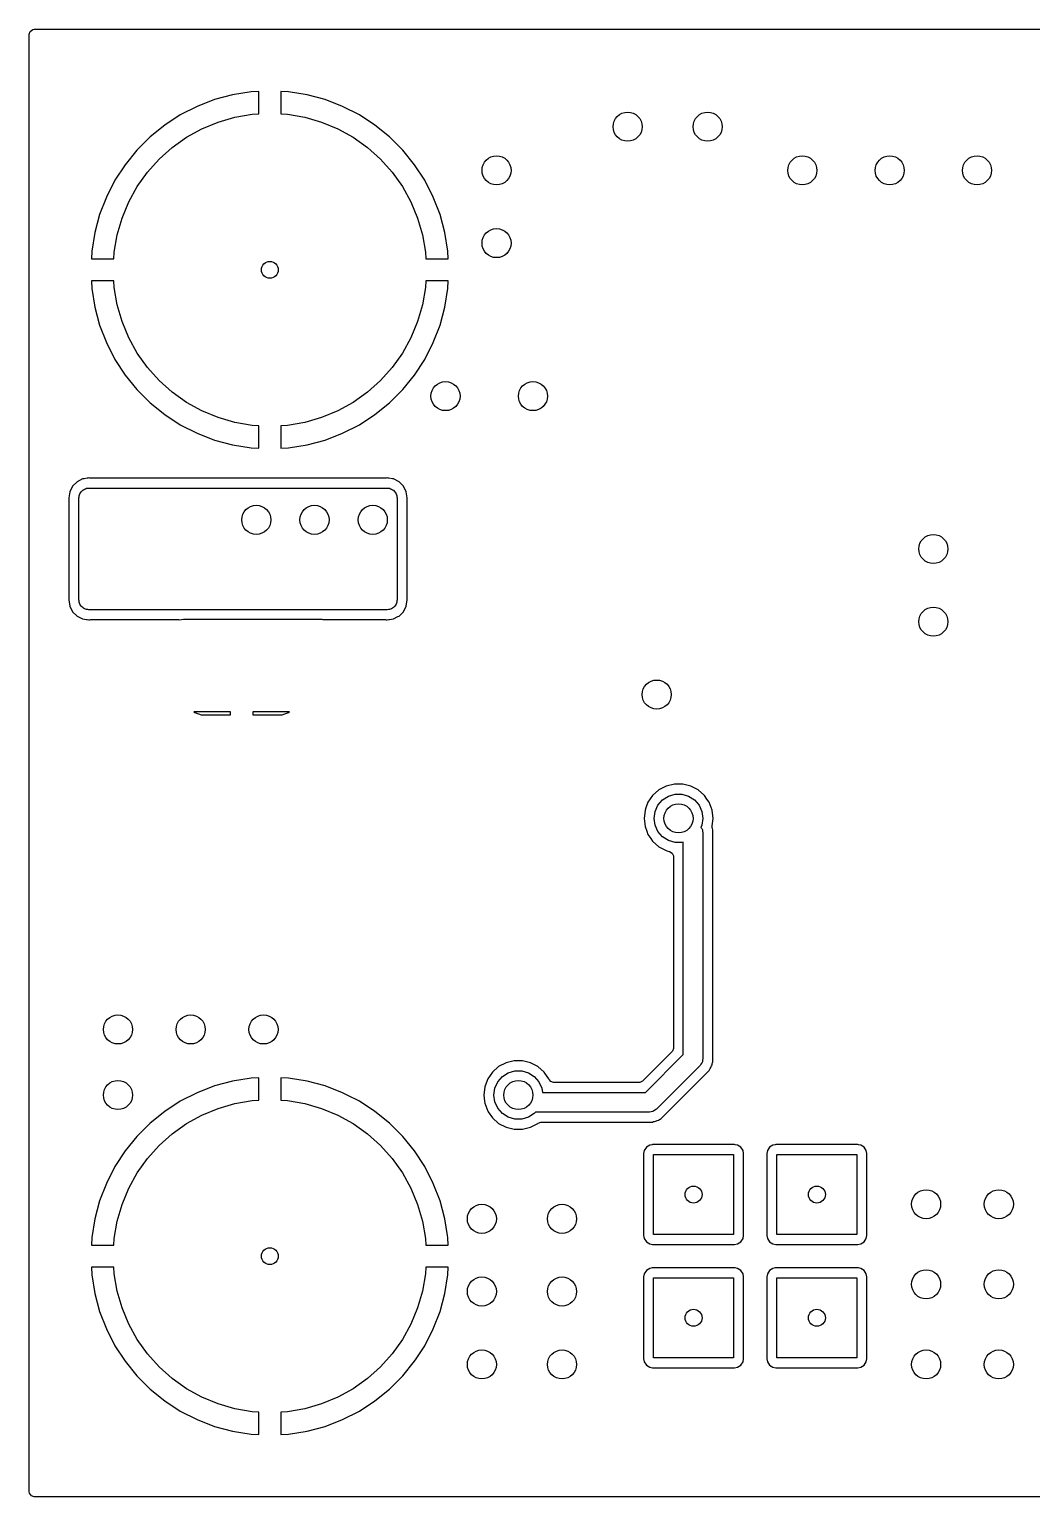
# Model space of a CAD drawing. Extents: x 5.05 to 6.64, y -4.73 to -3.54.
# Drawn here: x 5.051 to 5.864, y -4.729 to -3.539 of the extents above; entities that cross this region are included whole.
import ezdxf

# ---------------------------------------------------------------- set-up
doc = ezdxf.new("R2010")
doc.units = 0
doc.header["$MEASUREMENT"] = 0
doc.layers.add('BLACK', color=7, linetype='CONTINUOUS')

msp = doc.modelspace()

# ---------------------------------------------------------------- linework, layer by layer
at = {"layer": 'BLACK', "linetype": 'CONTINUOUS'}
for p, q in [((5.0514, -3.5429), (5.0522, -3.5406)), ((5.0514, -3.743), (5.0514, -3.5429)), ((5.0522, -3.5406), (5.0542, -3.5391)), ((5.0542, -3.5391), (5.0554, -3.5389)), ((5.0554, -3.5389), (6.6376, -3.5389)), ((5.2163, -3.592), (5.2016, -3.5959)), ((5.2313, -3.5896), (5.2163, -3.592)), ((5.2163, -3.592), (5.2163, -3.592)), ((5.2375, -3.5893), (5.2313, -3.5896)), ((5.2313, -3.5896), (5.2313, -3.5896)), ((5.2375, -3.6075), (5.2375, -3.5893)), ((5.2375, -3.5893), (5.2375, -3.5893)), ((5.2617, -3.5896), (5.2555, -3.5893)), ((5.2555, -3.5893), (5.2555, -3.6075)), ((5.2767, -3.592), (5.2617, -3.5896)), ((5.2914, -3.5959), (5.2767, -3.592)), ((5.2767, -3.592), (5.2767, -3.592)), ((5.1875, -3.6014), (5.1739, -3.6083)), ((5.2016, -3.5959), (5.1875, -3.6014)), ((5.1875, -3.6014), (5.1875, -3.6014)), ((5.3055, -3.6014), (5.2914, -3.5959)), ((5.3191, -3.6083), (5.3055, -3.6014)), ((5.3055, -3.6014), (5.3055, -3.6014)), ((5.1612, -3.6166), (5.1494, -3.6261)), ((5.1739, -3.6083), (5.1612, -3.6166)), ((5.1739, -3.6083), (5.1739, -3.6083)), ((5.1914, -3.6196), (5.2046, -3.6141)), ((5.2046, -3.6141), (5.2182, -3.6102)), ((5.2182, -3.6102), (5.2323, -3.6078)), ((5.2323, -3.6078), (5.2375, -3.6075)), ((5.2555, -3.6075), (5.2607, -3.6078)), ((5.2607, -3.6078), (5.2748, -3.6102)), ((5.2748, -3.6102), (5.2884, -3.6141)), ((5.2884, -3.6141), (5.3016, -3.6196)), ((5.3318, -3.6166), (5.3191, -3.6083)), ((5.3191, -3.6083), (5.3191, -3.6083)), ((5.3436, -3.6261), (5.3318, -3.6166)), ((5.3318, -3.6166), (5.3318, -3.6166)), ((5.1494, -3.6261), (5.1386, -3.6369)), ((5.1673, -3.6347), (5.1789, -3.6265)), ((5.1789, -3.6265), (5.1914, -3.6196)), ((5.3016, -3.6196), (5.3141, -3.6265)), ((5.3141, -3.6265), (5.3257, -3.6347)), ((5.3544, -3.6369), (5.3436, -3.6261)), ((5.1386, -3.6369), (5.1291, -3.6487)), ((5.1567, -3.6442), (5.1673, -3.6347)), ((5.3257, -3.6347), (5.3363, -3.6442)), ((5.3639, -3.6487), (5.3544, -3.6369)), ((5.1291, -3.6487), (5.1208, -3.6614)), ((5.1472, -3.6548), (5.1567, -3.6442)), ((5.3363, -3.6442), (5.3458, -3.6548)), ((5.3722, -3.6614), (5.3639, -3.6487)), ((5.1208, -3.6614), (5.1139, -3.675)), ((5.1208, -3.6614), (5.1208, -3.6614)), ((5.139, -3.6664), (5.1472, -3.6548)), ((5.3458, -3.6548), (5.354, -3.6664)), ((5.3791, -3.675), (5.3722, -3.6614)), ((5.3722, -3.6614), (5.3722, -3.6614)), ((5.1139, -3.675), (5.1084, -3.6891)), ((5.1139, -3.675), (5.1139, -3.675)), ((5.1321, -3.6789), (5.139, -3.6664)), ((5.354, -3.6664), (5.3609, -3.6789)), ((5.3846, -3.6891), (5.3791, -3.675)), ((5.3791, -3.675), (5.3791, -3.675)), ((5.1084, -3.6891), (5.1045, -3.7038)), ((5.1266, -3.6921), (5.1321, -3.6789)), ((5.3609, -3.6789), (5.3664, -3.6921)), ((5.3885, -3.7038), (5.3846, -3.6891)), ((5.1227, -3.7057), (5.1266, -3.6921)), ((5.3664, -3.6921), (5.3703, -3.7057)), ((5.1045, -3.7038), (5.1021, -3.7188)), ((5.1045, -3.7038), (5.1045, -3.7038)), ((5.1203, -3.7198), (5.1227, -3.7057)), ((5.3703, -3.7057), (5.3727, -3.7198)), ((5.3909, -3.7188), (5.3885, -3.7038)), ((5.3885, -3.7038), (5.3885, -3.7038)), ((5.1021, -3.7188), (5.1018, -3.725)), ((5.1018, -3.725), (5.1018, -3.725)), ((5.1018, -3.725), (5.12, -3.725)), ((5.1021, -3.7188), (5.1021, -3.7188)), ((5.12, -3.725), (5.1203, -3.7198)), ((5.3727, -3.7198), (5.373, -3.725)), ((5.373, -3.725), (5.3912, -3.725)), ((5.3912, -3.725), (5.3909, -3.7188)), ((5.3909, -3.7188), (5.3909, -3.7188)), ((5.3912, -3.725), (5.3912, -3.725)), ((5.0514, -4.0017), (5.0514, -3.743)), ((5.12, -3.743), (5.1018, -3.743)), ((5.1018, -3.743), (5.1021, -3.7492)), ((5.1203, -3.7482), (5.12, -3.743)), ((5.1227, -3.7623), (5.1203, -3.7482)), ((5.3727, -3.7482), (5.3703, -3.7623)), ((5.373, -3.743), (5.3727, -3.7482)), ((5.3912, -3.743), (5.373, -3.743)), ((5.3909, -3.7492), (5.3912, -3.743)), ((5.1021, -3.7492), (5.1021, -3.7492)), ((5.1021, -3.7492), (5.1045, -3.7642)), ((5.3885, -3.7642), (5.3909, -3.7492)), ((5.3909, -3.7492), (5.3909, -3.7492)), ((5.1045, -3.7642), (5.1045, -3.7642)), ((5.1045, -3.7642), (5.1084, -3.7789)), ((5.1266, -3.7759), (5.1227, -3.7623)), ((5.3703, -3.7623), (5.3664, -3.7759)), ((5.3846, -3.7789), (5.3885, -3.7642)), ((5.3885, -3.7642), (5.3885, -3.7642)), ((5.1084, -3.7789), (5.1139, -3.793)), ((5.1321, -3.7891), (5.1266, -3.7759)), ((5.3664, -3.7759), (5.3609, -3.7891)), ((5.3791, -3.793), (5.3846, -3.7789)), ((5.1139, -3.793), (5.1139, -3.793)), ((5.1139, -3.793), (5.1208, -3.8066)), ((5.139, -3.8016), (5.1321, -3.7891)), ((5.3609, -3.7891), (5.354, -3.8016)), ((5.3722, -3.8066), (5.3791, -3.793)), ((5.3791, -3.793), (5.3791, -3.793)), ((5.1208, -3.8066), (5.1208, -3.8066)), ((5.1208, -3.8066), (5.1291, -3.8193)), ((5.1472, -3.8132), (5.139, -3.8016)), ((5.354, -3.8016), (5.3458, -3.8132)), ((5.3639, -3.8193), (5.3722, -3.8066)), ((5.3722, -3.8066), (5.3722, -3.8066)), ((5.1291, -3.8193), (5.1291, -3.8193)), ((5.1291, -3.8193), (5.1386, -3.8311)), ((5.1567, -3.8238), (5.1472, -3.8132)), ((5.3458, -3.8132), (5.3363, -3.8238)), ((5.3544, -3.8311), (5.3639, -3.8193)), ((5.3639, -3.8193), (5.3639, -3.8193)), ((5.1386, -3.8311), (5.1494, -3.8419)), ((5.1673, -3.8333), (5.1567, -3.8238)), ((5.3363, -3.8238), (5.3257, -3.8333)), ((5.3436, -3.8419), (5.3544, -3.8311)), ((5.1494, -3.8419), (5.1612, -3.8514)), ((5.1789, -3.8415), (5.1673, -3.8333)), ((5.1914, -3.8484), (5.1789, -3.8415)), ((5.3141, -3.8415), (5.3016, -3.8484)), ((5.3257, -3.8333), (5.3141, -3.8415)), ((5.3318, -3.8514), (5.3436, -3.8419)), ((5.1612, -3.8514), (5.1612, -3.8514)), ((5.1612, -3.8514), (5.1739, -3.8597)), ((5.2046, -3.8539), (5.1914, -3.8484)), ((5.2182, -3.8578), (5.2046, -3.8539)), ((5.2884, -3.8539), (5.2748, -3.8578)), ((5.3016, -3.8484), (5.2884, -3.8539)), ((5.3191, -3.8597), (5.3318, -3.8514)), ((5.3318, -3.8514), (5.3318, -3.8514)), ((5.1739, -3.8597), (5.1739, -3.8597)), ((5.1739, -3.8597), (5.1875, -3.8666)), ((5.1875, -3.8666), (5.1875, -3.8666)), ((5.1875, -3.8666), (5.2016, -3.8721)), ((5.2323, -3.8602), (5.2182, -3.8578)), ((5.2375, -3.8605), (5.2323, -3.8602)), ((5.2375, -3.8787), (5.2375, -3.8605)), ((5.2607, -3.8602), (5.2555, -3.8605)), ((5.2555, -3.8605), (5.2555, -3.8787)), ((5.2748, -3.8578), (5.2607, -3.8602)), ((5.2914, -3.8721), (5.3055, -3.8666)), ((5.3055, -3.8666), (5.3191, -3.8597)), ((5.3055, -3.8666), (5.3055, -3.8666)), ((5.3191, -3.8597), (5.3191, -3.8597)), ((5.2016, -3.8721), (5.2163, -3.876)), ((5.2163, -3.876), (5.2163, -3.876)), ((5.2163, -3.876), (5.2313, -3.8784)), ((5.2313, -3.8784), (5.2313, -3.8784)), ((5.2313, -3.8784), (5.2375, -3.8787)), ((5.2375, -3.8787), (5.2375, -3.8787)), ((5.2555, -3.8787), (5.2617, -3.8784)), ((5.2555, -3.8787), (5.2555, -3.8787)), ((5.2617, -3.8784), (5.2767, -3.876)), ((5.2767, -3.876), (5.2914, -3.8721)), ((5.2767, -3.876), (5.2767, -3.876)), ((5.0958, -3.9034), (5.0946, -3.9036)), ((5.0984, -3.903), (5.0958, -3.9034)), ((5.099, -3.9029), (5.0984, -3.903)), ((5.0996, -3.9028), (5.099, -3.9029)), ((5.1006, -3.903), (5.0996, -3.9028)), ((5.0996, -3.9028), (5.0996, -3.9028)), ((5.1012, -3.903), (5.1006, -3.903)), ((5.3402, -3.903), (5.1012, -3.903)), ((5.3408, -3.903), (5.3402, -3.903)), ((5.3418, -3.9028), (5.3408, -3.903)), ((5.3424, -3.9029), (5.3418, -3.9028)), ((5.3418, -3.9028), (5.3418, -3.9028)), ((5.343, -3.903), (5.3424, -3.9029)), ((5.3459, -3.9035), (5.343, -3.903)), ((5.3468, -3.9036), (5.3459, -3.9035)), ((5.0842, -3.914), (5.0834, -3.919)), ((5.0865, -3.9095), (5.0842, -3.914)), ((5.0842, -3.914), (5.0842, -3.914)), ((5.0901, -3.9059), (5.0865, -3.9095)), ((5.0946, -3.9036), (5.0901, -3.9059)), ((5.0924, -3.9156), (5.093, -3.9149)), ((5.093, -3.9149), (5.0934, -3.9141)), ((5.0934, -3.9141), (5.0941, -3.9135)), ((5.0941, -3.9135), (5.0947, -3.9128)), ((5.0947, -3.9128), (5.0955, -3.9124)), ((5.0955, -3.9124), (5.0962, -3.9118)), ((5.0962, -3.9118), (5.0971, -3.9116)), ((5.0971, -3.9116), (5.0979, -3.9112)), ((5.0979, -3.9112), (5.0988, -3.9112)), ((5.0988, -3.9112), (5.0996, -3.911)), ((5.0996, -3.911), (5.3418, -3.911)), ((5.3418, -3.911), (5.3427, -3.9112)), ((5.3427, -3.9112), (5.3436, -3.9112)), ((5.3436, -3.9112), (5.3444, -3.9116)), ((5.3444, -3.9116), (5.3452, -3.9118)), ((5.3452, -3.9118), (5.346, -3.9124)), ((5.346, -3.9124), (5.3468, -3.9128)), ((5.3513, -3.9059), (5.3468, -3.9036)), ((5.3468, -3.9128), (5.3473, -3.9135)), ((5.3473, -3.9135), (5.348, -3.9141)), ((5.348, -3.9141), (5.3484, -3.9149)), ((5.3484, -3.9149), (5.349, -3.9156)), ((5.3549, -3.9095), (5.3513, -3.9059)), ((5.3513, -3.9059), (5.3513, -3.9059)), ((5.3572, -3.914), (5.3549, -3.9095)), ((5.358, -3.919), (5.3572, -3.914)), ((5.3572, -3.914), (5.3572, -3.914)), ((5.0834, -3.919), (5.0834, -3.919)), ((5.0834, -3.919), (5.0836, -3.92)), ((5.0836, -3.92), (5.0836, -3.9206)), ((5.0836, -3.9206), (5.0836, -3.9352)), ((5.0916, -3.919), (5.0919, -3.9182)), ((5.0916, -3.9368), (5.0916, -3.919)), ((5.0919, -3.9173), (5.0922, -3.9164)), ((5.0919, -3.9182), (5.0919, -3.9173)), ((5.0922, -3.9164), (5.0924, -3.9156)), ((5.349, -3.9156), (5.3492, -3.9164)), ((5.3492, -3.9164), (5.3496, -3.9173)), ((5.3496, -3.9173), (5.3496, -3.9182)), ((5.3496, -3.9182), (5.3498, -3.919)), ((5.3498, -3.919), (5.3498, -3.9309)), ((5.3578, -3.92), (5.358, -3.919)), ((5.3578, -3.9206), (5.3578, -3.92)), ((5.3578, -3.9293), (5.3578, -3.9206)), ((5.358, -3.919), (5.358, -3.919)), ((5.0836, -3.9358), (5.0834, -3.9368)), ((5.0834, -3.9368), (5.0834, -3.9368)), ((5.0834, -3.9368), (5.0836, -3.9377)), ((5.0836, -3.9352), (5.0836, -3.9358)), ((5.0836, -3.9377), (5.0836, -3.9383)), ((5.0836, -3.9383), (5.0836, -3.947)), ((5.0916, -3.9486), (5.0916, -3.9368)), ((5.0916, -3.9368), (5.0916, -3.9368)), ((5.3498, -3.9309), (5.3498, -3.9309)), ((5.3498, -3.9309), (5.3498, -3.9368)), ((5.3498, -3.9368), (5.3498, -3.9368)), ((5.3498, -3.9368), (5.3498, -3.9486)), ((5.3578, -3.9299), (5.3578, -3.9293)), ((5.358, -3.9309), (5.3578, -3.9299)), ((5.3578, -3.9318), (5.358, -3.9309)), ((5.3578, -3.9324), (5.3578, -3.9318)), ((5.3578, -3.9348), (5.3578, -3.9324)), ((5.3578, -3.9353), (5.3578, -3.9348)), ((5.358, -3.9368), (5.3578, -3.9353)), ((5.3578, -3.938), (5.358, -3.9368)), ((5.3578, -3.9382), (5.3578, -3.938)), ((5.3578, -3.9387), (5.3578, -3.9382)), ((5.3578, -3.9942), (5.3578, -3.9387)), ((5.358, -3.9309), (5.358, -3.9309)), ((5.0836, -3.9476), (5.0834, -3.9486)), ((5.0834, -3.9486), (5.0834, -3.9486)), ((5.0834, -3.9486), (5.0836, -3.9495)), ((5.0836, -3.947), (5.0836, -3.9476)), ((5.0836, -3.9495), (5.0836, -3.9501)), ((5.0836, -3.9501), (5.0836, -3.9529)), ((5.0916, -3.9545), (5.0916, -3.9486)), ((5.0916, -3.9486), (5.0916, -3.9486)), ((5.3498, -3.9486), (5.3498, -3.9486)), ((5.3498, -3.9486), (5.3498, -3.9604)), ((5.0836, -3.9535), (5.0834, -3.9545)), ((5.0834, -3.9545), (5.0834, -3.9545)), ((5.0834, -3.9545), (5.0836, -3.9554)), ((5.0836, -3.9529), (5.0836, -3.9535)), ((5.0836, -3.9554), (5.0836, -3.956)), ((5.0836, -3.956), (5.0836, -3.9647)), ((5.0916, -3.9663), (5.0916, -3.9545)), ((5.0916, -3.9545), (5.0916, -3.9545)), ((5.3498, -3.9604), (5.3498, -3.9958)), ((5.0836, -3.9653), (5.0834, -3.9663)), ((5.0834, -3.9663), (5.0834, -3.9663)), ((5.0834, -3.9663), (5.0836, -3.9672)), ((5.0836, -3.9647), (5.0836, -3.9653)), ((5.0836, -3.9672), (5.0836, -3.9679)), ((5.0836, -3.9679), (5.0836, -3.9942)), ((5.0916, -3.9722), (5.0916, -3.9663)), ((5.0916, -3.9663), (5.0916, -3.9663)), ((5.0916, -3.9958), (5.0916, -3.9722)), ((5.0836, -3.9949), (5.0834, -3.9958)), ((5.0834, -3.9958), (5.0834, -3.9958)), ((5.0834, -3.9958), (5.0836, -3.9968)), ((5.0836, -3.9942), (5.0836, -3.9949)), ((5.0836, -3.9968), (5.0836, -3.9974)), ((5.0836, -3.9974), (5.0836, -4.0001)), ((5.0916, -4.0017), (5.0916, -3.9958)), ((5.0916, -3.9958), (5.0916, -3.9958)), ((5.3498, -3.9958), (5.3498, -3.9958)), ((5.3498, -3.9958), (5.3498, -4.0017)), ((5.3578, -3.9949), (5.3578, -3.9942)), ((5.358, -3.9958), (5.3578, -3.9949)), ((5.3578, -3.9968), (5.358, -3.9958)), ((5.3578, -3.9974), (5.3578, -3.9968)), ((5.3578, -4.0001), (5.3578, -3.9974)), ((5.358, -3.9958), (5.358, -3.9958)), ((5.0514, -4.0603), (5.0514, -4.0017)), ((5.0836, -4.0008), (5.0834, -4.0017)), ((5.0834, -4.0017), (5.0834, -4.0017)), ((5.0834, -4.0017), (5.0842, -4.0067)), ((5.0836, -4.0001), (5.0836, -4.0008)), ((5.0842, -4.0067), (5.0842, -4.0067)), ((5.0842, -4.0067), (5.0865, -4.0113)), ((5.0919, -4.0026), (5.0916, -4.0017)), ((5.0919, -4.0035), (5.0919, -4.0026)), ((5.0922, -4.0043), (5.0919, -4.0035)), ((5.0924, -4.0052), (5.0922, -4.0043)), ((5.093, -4.0059), (5.0924, -4.0052)), ((5.0934, -4.0067), (5.093, -4.0059)), ((5.0941, -4.0073), (5.0934, -4.0067)), ((5.0947, -4.008), (5.0941, -4.0073)), ((5.0955, -4.0084), (5.0947, -4.008)), ((5.0962, -4.0089), (5.0955, -4.0084)), ((5.0971, -4.0091), (5.0962, -4.0089)), ((5.0979, -4.0095), (5.0971, -4.0091)), ((5.0988, -4.0095), (5.0979, -4.0095)), ((5.0996, -4.0097), (5.0988, -4.0095)), ((5.3418, -4.0097), (5.0996, -4.0097)), ((5.3427, -4.0095), (5.3418, -4.0097)), ((5.3436, -4.0095), (5.3427, -4.0095)), ((5.3444, -4.0091), (5.3436, -4.0095)), ((5.3452, -4.0089), (5.3444, -4.0091)), ((5.346, -4.0084), (5.3452, -4.0089)), ((5.3468, -4.008), (5.346, -4.0084)), ((5.3473, -4.0073), (5.3468, -4.008)), ((5.348, -4.0067), (5.3473, -4.0073)), ((5.3484, -4.0059), (5.348, -4.0067)), ((5.349, -4.0052), (5.3484, -4.0059)), ((5.3492, -4.0043), (5.349, -4.0052)), ((5.3496, -4.0035), (5.3492, -4.0043)), ((5.3498, -4.0017), (5.3496, -4.0026)), ((5.3496, -4.0026), (5.3496, -4.0035)), ((5.3549, -4.0113), (5.3572, -4.0067)), ((5.3572, -4.0067), (5.358, -4.0017)), ((5.3578, -4.0008), (5.3578, -4.0001)), ((5.358, -4.0017), (5.3578, -4.0008)), ((5.0865, -4.0113), (5.0901, -4.0148)), ((5.0901, -4.0148), (5.0946, -4.0171)), ((5.0946, -4.0171), (5.0946, -4.0171)), ((5.0946, -4.0171), (5.0946, -4.0171)), ((5.0946, -4.0171), (5.0979, -4.0177)), ((5.0979, -4.0177), (5.0984, -4.0177)), ((5.0984, -4.0177), (5.0996, -4.0179)), ((5.0996, -4.0179), (5.1006, -4.0178)), ((5.0996, -4.0179), (5.0996, -4.0179)), ((5.0996, -4.0179), (5.0996, -4.0179)), ((5.1006, -4.0178), (5.1012, -4.0177)), ((5.1012, -4.0177), (5.1724, -4.0177)), ((5.1724, -4.0177), (5.1733, -4.018)), ((5.1733, -4.018), (5.1764, -4.0173)), ((5.1764, -4.0173), (5.2886, -4.0173)), ((5.2886, -4.0173), (5.2895, -4.0175)), ((5.2895, -4.0175), (5.2904, -4.0175)), ((5.2904, -4.0175), (5.2908, -4.0177)), ((5.2908, -4.0177), (5.3402, -4.0177)), ((5.3402, -4.0177), (5.3408, -4.0178)), ((5.3408, -4.0178), (5.3418, -4.0179)), ((5.3418, -4.0179), (5.343, -4.0177)), ((5.3418, -4.0179), (5.3418, -4.0179)), ((5.3418, -4.0179), (5.3418, -4.0179)), ((5.343, -4.0177), (5.3435, -4.0177)), ((5.3435, -4.0177), (5.3468, -4.0171)), ((5.3468, -4.0171), (5.3504, -4.0153)), ((5.3504, -4.0153), (5.3513, -4.0148)), ((5.3513, -4.0148), (5.3549, -4.0113)), ((5.0514, -4.543), (5.0514, -4.0603)), ((5.1849, -4.0924), (5.1856, -4.093)), ((5.2147, -4.0924), (5.1849, -4.0924)), ((5.1856, -4.093), (5.1908, -4.0948)), ((5.2147, -4.0949), (5.2147, -4.0924)), ((5.2326, -4.0924), (5.2326, -4.0949)), ((5.2625, -4.0924), (5.2326, -4.0924)), ((5.2566, -4.0948), (5.2617, -4.093)), ((5.2617, -4.093), (5.2625, -4.0924)), ((5.1908, -4.0948), (5.1908, -4.0948)), ((5.1908, -4.0948), (5.192, -4.0949)), ((5.192, -4.0949), (5.2147, -4.0949)), ((5.2326, -4.0949), (5.2554, -4.0949)), ((5.2554, -4.0949), (5.2566, -4.0948)), ((5.5681, -4.1527), (5.5621, -4.1558)), ((5.5746, -4.1511), (5.5681, -4.1527)), ((5.5814, -4.1511), (5.5746, -4.1511)), ((5.5746, -4.1511), (5.5746, -4.1511)), ((5.5879, -4.1527), (5.5814, -4.1511)), ((5.5814, -4.1511), (5.5814, -4.1511)), ((5.5939, -4.1558), (5.5879, -4.1527)), ((5.5879, -4.1527), (5.5879, -4.1527)), ((5.557, -4.1603), (5.5532, -4.1659)), ((5.5621, -4.1558), (5.557, -4.1603)), ((5.5613, -4.1682), (5.565, -4.1639)), ((5.565, -4.1639), (5.5698, -4.1609)), ((5.5698, -4.1609), (5.5752, -4.1593)), ((5.5752, -4.1593), (5.5808, -4.1593)), ((5.5808, -4.1593), (5.5862, -4.1609)), ((5.5862, -4.1609), (5.591, -4.1639)), ((5.591, -4.1639), (5.5947, -4.1682)), ((5.599, -4.1603), (5.5939, -4.1558)), ((5.601, -4.1632), (5.599, -4.1603)), ((5.6028, -4.1659), (5.601, -4.1632)), ((5.5508, -4.1722), (5.55, -4.1789)), ((5.5514, -4.1704), (5.5508, -4.1722)), ((5.5532, -4.1659), (5.5514, -4.1704)), ((5.5532, -4.1659), (5.5532, -4.1659)), ((5.5582, -4.1789), (5.559, -4.1733)), ((5.559, -4.1733), (5.5613, -4.1682)), ((5.5947, -4.1682), (5.597, -4.1733)), ((5.597, -4.1733), (5.5978, -4.1789)), ((5.6052, -4.1722), (5.6028, -4.1659)), ((5.606, -4.1789), (5.6052, -4.1722)), ((5.55, -4.1789), (5.5508, -4.1856)), ((5.5508, -4.1856), (5.5522, -4.1894)), ((5.559, -4.1845), (5.5582, -4.1789)), ((5.5613, -4.1896), (5.559, -4.1845)), ((5.597, -4.1845), (5.5962, -4.1862)), ((5.5962, -4.1862), (5.597, -4.1872)), ((5.5978, -4.1789), (5.597, -4.1845)), ((5.597, -4.1872), (5.5971, -4.1877)), ((5.5971, -4.1877), (5.5974, -4.1881)), ((5.5974, -4.1881), (5.5975, -4.1894)), ((5.6053, -4.185), (5.606, -4.1789)), ((5.6053, -4.1861), (5.6053, -4.185)), ((5.6054, -4.1866), (5.6053, -4.1861)), ((5.6055, -4.1872), (5.6054, -4.1866)), ((5.6058, -4.1882), (5.6055, -4.1872)), ((5.6058, -4.1894), (5.6058, -4.1882)), ((5.5522, -4.1894), (5.5532, -4.1919)), ((5.5532, -4.1919), (5.5532, -4.1919)), ((5.5532, -4.1919), (5.5554, -4.1952)), ((5.5554, -4.1952), (5.557, -4.1975)), ((5.557, -4.1975), (5.5621, -4.202)), ((5.565, -4.1939), (5.5613, -4.1896)), ((5.5698, -4.1969), (5.565, -4.1939)), ((5.5752, -4.1985), (5.5698, -4.1969)), ((5.5808, -4.1985), (5.5752, -4.1985)), ((5.5818, -4.1982), (5.5808, -4.1985)), ((5.5818, -4.3705), (5.5818, -4.1982)), ((5.5975, -4.1894), (5.5978, -4.1907)), ((5.5978, -4.1907), (5.5978, -4.3738)), ((5.6058, -4.2618), (5.6058, -4.1894)), ((5.5621, -4.202), (5.5681, -4.2051)), ((5.5681, -4.2051), (5.5681, -4.2051)), ((5.5681, -4.2051), (5.5681, -4.2051)), ((5.5681, -4.2051), (5.5694, -4.2054)), ((5.5694, -4.2054), (5.5708, -4.2058)), ((5.5708, -4.2058), (5.5729, -4.2071)), ((5.5729, -4.2071), (5.5738, -4.2093)), ((5.5738, -4.2093), (5.5738, -4.2096)), ((5.5738, -4.2096), (5.5738, -4.3655)), ((5.6058, -4.3632), (5.6058, -4.2618)), ((5.5738, -4.3655), (5.573, -4.3678)), ((5.6058, -4.3712), (5.6058, -4.3632)), ((5.4381, -4.3771), (5.4321, -4.3802)), ((5.4447, -4.3755), (5.4381, -4.3771)), ((5.4515, -4.3755), (5.4447, -4.3755)), ((5.4447, -4.3755), (5.4447, -4.3755)), ((5.458, -4.3771), (5.4515, -4.3755)), ((5.4515, -4.3755), (5.4515, -4.3755)), ((5.464, -4.3802), (5.458, -4.3771)), ((5.458, -4.3771), (5.458, -4.3771)), ((5.5726, -4.3683), (5.5489, -4.392)), ((5.5511, -4.4012), (5.5818, -4.3705)), ((5.5955, -4.3794), (5.56, -4.4149)), ((5.573, -4.3678), (5.5726, -4.3683)), ((5.5962, -4.3783), (5.5955, -4.3794)), ((5.597, -4.3772), (5.5962, -4.3783)), ((5.5971, -4.3768), (5.597, -4.3772)), ((5.5974, -4.3764), (5.5971, -4.3768)), ((5.5975, -4.3751), (5.5974, -4.3764)), ((5.5978, -4.3738), (5.5975, -4.3751)), ((5.6048, -4.3796), (5.6052, -4.3788)), ((5.6052, -4.3788), (5.6054, -4.3778)), ((5.6054, -4.3778), (5.6055, -4.3772)), ((5.6055, -4.3772), (5.6058, -4.3763)), ((5.6058, -4.3763), (5.6058, -4.3712)), ((5.2313, -4.3896), (5.2163, -4.392)), ((5.2375, -4.3893), (5.2313, -4.3896)), ((5.2313, -4.3896), (5.2313, -4.3896)), ((5.2375, -4.4075), (5.2375, -4.3893)), ((5.2375, -4.3893), (5.2375, -4.3893)), ((5.2617, -4.3896), (5.2555, -4.3893)), ((5.2555, -4.3893), (5.2555, -4.4075)), ((5.2767, -4.392), (5.2617, -4.3896)), ((5.4233, -4.3903), (5.4211, -4.3959)), ((5.4271, -4.3847), (5.4233, -4.3903)), ((5.4233, -4.3903), (5.4233, -4.3903)), ((5.4321, -4.3802), (5.4271, -4.3847)), ((5.4314, -4.3926), (5.4351, -4.3883)), ((5.4351, -4.3883), (5.4398, -4.3853)), ((5.4398, -4.3853), (5.4453, -4.3837)), ((5.4453, -4.3837), (5.4509, -4.3837)), ((5.4509, -4.3837), (5.4563, -4.3853)), ((5.4563, -4.3853), (5.461, -4.3883)), ((5.461, -4.3883), (5.4647, -4.3926)), ((5.4691, -4.3847), (5.464, -4.3802)), ((5.4715, -4.3883), (5.4691, -4.3847)), ((5.4729, -4.3903), (5.4715, -4.3883)), ((5.473, -4.3906), (5.4729, -4.3903)), ((5.4729, -4.3903), (5.4729, -4.3903)), ((5.4744, -4.3924), (5.473, -4.3906)), ((5.5675, -4.4187), (5.602, -4.3842)), ((5.602, -4.3842), (5.6023, -4.384)), ((5.602, -4.3842), (5.602, -4.3842)), ((5.6023, -4.384), (5.6029, -4.3833)), ((5.6023, -4.384), (5.6023, -4.384)), ((5.6029, -4.3833), (5.6034, -4.3824)), ((5.6034, -4.3824), (5.6037, -4.3819)), ((5.6037, -4.3819), (5.6043, -4.3811)), ((5.6043, -4.3811), (5.6046, -4.3802)), ((5.6046, -4.3802), (5.6048, -4.3796)), ((5.1875, -4.4014), (5.1739, -4.4083)), ((5.2016, -4.3959), (5.1875, -4.4014)), ((5.1875, -4.4014), (5.1875, -4.4014)), ((5.2163, -4.392), (5.2016, -4.3959)), ((5.2163, -4.392), (5.2163, -4.392)), ((5.2914, -4.3959), (5.2767, -4.392)), ((5.2767, -4.392), (5.2767, -4.392)), ((5.3055, -4.4014), (5.2914, -4.3959)), ((5.3055, -4.4014), (5.3055, -4.4014)), ((5.3093, -4.4033), (5.3055, -4.4014)), ((5.3191, -4.4083), (5.3093, -4.4033)), ((5.4209, -4.3966), (5.42, -4.4033)), ((5.42, -4.4033), (5.4206, -4.4083)), ((5.4211, -4.3959), (5.4209, -4.3966)), ((5.4283, -4.4033), (5.4291, -4.3977)), ((5.4291, -4.4089), (5.4283, -4.4033)), ((5.4291, -4.3977), (5.4314, -4.3926)), ((5.4647, -4.3926), (5.4671, -4.3977)), ((5.4671, -4.3977), (5.4676, -4.4012)), ((5.4676, -4.4012), (5.5511, -4.4012)), ((5.4767, -4.3932), (5.4744, -4.3924)), ((5.5461, -4.3932), (5.4767, -4.3932)), ((5.5467, -4.3931), (5.5461, -4.3932)), ((5.5489, -4.392), (5.5467, -4.3931)), ((5.1739, -4.4083), (5.1612, -4.4166)), ((5.1739, -4.4083), (5.1739, -4.4083)), ((5.1914, -4.4196), (5.2046, -4.4141)), ((5.2046, -4.4141), (5.2182, -4.4102)), ((5.2182, -4.4102), (5.2323, -4.4078)), ((5.2323, -4.4078), (5.2375, -4.4075)), ((5.2555, -4.4075), (5.2607, -4.4078)), ((5.2607, -4.4078), (5.2748, -4.4102)), ((5.2748, -4.4102), (5.2884, -4.4141)), ((5.2884, -4.4141), (5.3016, -4.4196)), ((5.3318, -4.4166), (5.3191, -4.4083)), ((5.3191, -4.4083), (5.3191, -4.4083)), ((5.4206, -4.4083), (5.4209, -4.41)), ((5.4209, -4.41), (5.4233, -4.4163)), ((5.4314, -4.414), (5.4291, -4.4089)), ((5.4351, -4.4183), (5.4314, -4.414)), ((5.56, -4.4149), (5.5589, -4.4156)), ((5.1494, -4.4261), (5.1386, -4.4369)), ((5.1612, -4.4166), (5.1494, -4.4261)), ((5.1673, -4.4347), (5.1789, -4.4265)), ((5.1789, -4.4265), (5.1914, -4.4196)), ((5.3016, -4.4196), (5.3141, -4.4265)), ((5.3141, -4.4265), (5.3257, -4.4347)), ((5.3436, -4.4261), (5.3318, -4.4166)), ((5.3318, -4.4166), (5.3318, -4.4166)), ((5.3544, -4.4369), (5.3436, -4.4261)), ((5.4233, -4.4163), (5.4233, -4.4163)), ((5.4233, -4.4163), (5.4236, -4.4169)), ((5.4236, -4.4169), (5.4271, -4.4219)), ((5.4271, -4.4219), (5.4321, -4.4264)), ((5.4321, -4.4264), (5.4381, -4.4295)), ((5.4398, -4.4213), (5.4351, -4.4183)), ((5.4453, -4.4229), (5.4398, -4.4213)), ((5.4509, -4.4229), (5.4453, -4.4229)), ((5.4563, -4.4213), (5.4509, -4.4229)), ((5.461, -4.4183), (5.4563, -4.4213)), ((5.458, -4.4295), (5.464, -4.4264)), ((5.462, -4.4172), (5.461, -4.4183)), ((5.5544, -4.4172), (5.462, -4.4172)), ((5.464, -4.4264), (5.4642, -4.4262)), ((5.4642, -4.4262), (5.4664, -4.4252)), ((5.4664, -4.4252), (5.4668, -4.4252)), ((5.4668, -4.4252), (5.5569, -4.4252)), ((5.5557, -4.4169), (5.5544, -4.4172)), ((5.557, -4.4167), (5.5557, -4.4169)), ((5.5569, -4.4252), (5.5578, -4.4249)), ((5.5569, -4.4252), (5.5569, -4.4252)), ((5.5574, -4.4165), (5.557, -4.4167)), ((5.5578, -4.4164), (5.5574, -4.4165)), ((5.5589, -4.4156), (5.5578, -4.4164)), ((5.5578, -4.4249), (5.5584, -4.4248)), ((5.5584, -4.4248), (5.5594, -4.4246)), ((5.5594, -4.4246), (5.5602, -4.4242)), ((5.5602, -4.4242), (5.5608, -4.4239)), ((5.5608, -4.4239), (5.5617, -4.4236)), ((5.5617, -4.4236), (5.5625, -4.4231)), ((5.5625, -4.4231), (5.563, -4.4228)), ((5.563, -4.4228), (5.5639, -4.4223)), ((5.5639, -4.4223), (5.5675, -4.4187)), ((5.5639, -4.4223), (5.5639, -4.4223)), ((5.5639, -4.4223), (5.5639, -4.4223)), ((5.5675, -4.4187), (5.5675, -4.4187)), ((5.1386, -4.4369), (5.1291, -4.4487)), ((5.1567, -4.4442), (5.1673, -4.4347)), ((5.3257, -4.4347), (5.3363, -4.4442)), ((5.3639, -4.4487), (5.3544, -4.4369)), ((5.4381, -4.4295), (5.4447, -4.4311)), ((5.4447, -4.4311), (5.4447, -4.4311)), ((5.4447, -4.4311), (5.4515, -4.4311)), ((5.4515, -4.4311), (5.458, -4.4295)), ((5.4515, -4.4311), (5.4515, -4.4311)), ((5.1291, -4.4487), (5.1208, -4.4614)), ((5.1472, -4.4548), (5.1567, -4.4442)), ((5.3363, -4.4442), (5.3458, -4.4548)), ((5.3722, -4.4614), (5.3639, -4.4487)), ((5.5501, -4.4484), (5.5497, -4.4507)), ((5.5497, -4.4507), (5.5497, -4.5173)), ((5.5519, -4.4457), (5.5501, -4.4484)), ((5.5546, -4.4439), (5.5519, -4.4457)), ((5.5565, -4.4436), (5.5546, -4.4439)), ((5.5569, -4.4435), (5.5565, -4.4436)), ((5.6235, -4.4435), (5.5569, -4.4435)), ((5.624, -4.4436), (5.6235, -4.4435)), ((5.6258, -4.4439), (5.624, -4.4436)), ((5.6285, -4.4457), (5.6258, -4.4439)), ((5.6258, -4.4439), (5.6258, -4.4439)), ((5.6303, -4.4484), (5.6285, -4.4457)), ((5.6307, -4.4507), (5.6303, -4.4484)), ((5.6307, -4.5173), (5.6307, -4.4507)), ((5.6501, -4.4484), (5.6497, -4.4507)), ((5.6497, -4.4507), (5.6497, -4.5173)), ((5.6519, -4.4457), (5.6501, -4.4484)), ((5.6546, -4.4439), (5.6519, -4.4457)), ((5.6565, -4.4436), (5.6546, -4.4439)), ((5.6569, -4.4435), (5.6565, -4.4436)), ((5.7235, -4.4435), (5.6569, -4.4435)), ((5.724, -4.4436), (5.7235, -4.4435)), ((5.7258, -4.4439), (5.724, -4.4436)), ((5.7285, -4.4457), (5.7258, -4.4439)), ((5.7258, -4.4439), (5.7258, -4.4439)), ((5.7303, -4.4484), (5.7285, -4.4457)), ((5.7307, -4.4507), (5.7303, -4.4484)), ((5.7307, -4.5173), (5.7307, -4.4507)), ((5.1208, -4.4614), (5.1139, -4.475)), ((5.1208, -4.4614), (5.1208, -4.4614)), ((5.139, -4.4664), (5.1472, -4.4548)), ((5.3458, -4.4548), (5.354, -4.4664)), ((5.3791, -4.475), (5.3722, -4.4614)), ((5.3722, -4.4614), (5.3722, -4.4614)), ((5.5577, -4.5165), (5.5577, -4.4515)), ((5.5577, -4.4515), (5.6227, -4.4515)), ((5.6227, -4.4515), (5.6227, -4.5165)), ((5.6577, -4.5165), (5.6577, -4.4515)), ((5.6577, -4.4515), (5.7227, -4.4515)), ((5.7227, -4.4515), (5.7227, -4.5165)), ((5.1321, -4.4789), (5.139, -4.4664)), ((5.354, -4.4664), (5.3609, -4.4789)), ((5.1139, -4.475), (5.1084, -4.4891)), ((5.1139, -4.475), (5.1139, -4.475)), ((5.1266, -4.4921), (5.1321, -4.4789)), ((5.3609, -4.4789), (5.3664, -4.4921)), ((5.3846, -4.4891), (5.3791, -4.475)), ((5.3791, -4.475), (5.3791, -4.475)), ((5.1084, -4.4891), (5.1045, -4.5038)), ((5.1227, -4.5057), (5.1266, -4.4921)), ((5.3664, -4.4921), (5.3703, -4.5057)), ((5.3885, -4.5038), (5.3846, -4.4891)), ((5.1045, -4.5038), (5.1021, -4.5188)), ((5.1045, -4.5038), (5.1045, -4.5038)), ((5.1203, -4.5198), (5.1227, -4.5057)), ((5.3703, -4.5057), (5.3727, -4.5198)), ((5.3906, -4.5173), (5.3885, -4.5038)), ((5.3885, -4.5038), (5.3885, -4.5038)), ((5.1021, -4.5188), (5.1018, -4.525)), ((5.1021, -4.5188), (5.1021, -4.5188)), ((5.12, -4.525), (5.1203, -4.5198)), ((5.3727, -4.5198), (5.373, -4.525)), ((5.3909, -4.5188), (5.3906, -4.5173)), ((5.3912, -4.525), (5.3909, -4.5188)), ((5.3909, -4.5188), (5.3909, -4.5188)), ((5.5497, -4.5173), (5.5501, -4.5196)), ((5.5501, -4.5196), (5.5501, -4.5196)), ((5.5501, -4.5196), (5.5519, -4.5223)), ((5.5519, -4.5223), (5.5546, -4.5241)), ((5.6227, -4.5165), (5.5577, -4.5165)), ((5.6258, -4.5241), (5.6285, -4.5223)), ((5.6285, -4.5223), (5.6303, -4.5196)), ((5.6303, -4.5196), (5.6307, -4.5173)), ((5.6307, -4.5173), (5.6307, -4.5173)), ((5.6497, -4.5173), (5.6501, -4.5196)), ((5.6501, -4.5196), (5.6501, -4.5196)), ((5.6501, -4.5196), (5.6519, -4.5223)), ((5.6519, -4.5223), (5.6546, -4.5241)), ((5.7227, -4.5165), (5.6577, -4.5165)), ((5.7258, -4.5241), (5.7285, -4.5223)), ((5.7285, -4.5223), (5.7303, -4.5196)), ((5.7303, -4.5196), (5.7307, -4.5173)), ((5.7307, -4.5173), (5.7307, -4.5173)), ((5.1018, -4.525), (5.1018, -4.525)), ((5.1018, -4.525), (5.12, -4.525)), ((5.373, -4.525), (5.3912, -4.525)), ((5.3912, -4.525), (5.3912, -4.525)), ((5.5546, -4.5241), (5.5569, -4.5245)), ((5.5569, -4.5245), (5.5569, -4.5245)), ((5.5569, -4.5245), (5.6235, -4.5245)), ((5.6235, -4.5245), (5.6258, -4.5241)), ((5.6235, -4.5245), (5.6235, -4.5245)), ((5.6546, -4.5241), (5.6569, -4.5245)), ((5.6569, -4.5245), (5.6569, -4.5245)), ((5.6569, -4.5245), (5.7235, -4.5245)), ((5.7235, -4.5245), (5.7258, -4.5241)), ((5.7235, -4.5245), (5.7235, -4.5245)), ((5.0514, -4.7251), (5.0514, -4.543)), ((5.12, -4.543), (5.1018, -4.543)), ((5.1018, -4.543), (5.1021, -4.5492)), ((5.1203, -4.5482), (5.12, -4.543)), ((5.373, -4.543), (5.3727, -4.5482)), ((5.3912, -4.543), (5.373, -4.543)), ((5.3909, -4.5492), (5.3912, -4.543)), ((5.5519, -4.5457), (5.5501, -4.5484)), ((5.5546, -4.5439), (5.5519, -4.5457)), ((5.5565, -4.5436), (5.5546, -4.5439)), ((5.5569, -4.5435), (5.5565, -4.5436)), ((5.6235, -4.5435), (5.5569, -4.5435)), ((5.624, -4.5436), (5.6235, -4.5435)), ((5.6258, -4.5439), (5.624, -4.5436)), ((5.6285, -4.5457), (5.6258, -4.5439)), ((5.6258, -4.5439), (5.6258, -4.5439)), ((5.6303, -4.5484), (5.6285, -4.5457)), ((5.6519, -4.5457), (5.6501, -4.5484)), ((5.6546, -4.5439), (5.6519, -4.5457)), ((5.6565, -4.5436), (5.6546, -4.5439)), ((5.6569, -4.5435), (5.6565, -4.5436)), ((5.7235, -4.5435), (5.6569, -4.5435)), ((5.724, -4.5436), (5.7235, -4.5435)), ((5.7258, -4.5439), (5.724, -4.5436)), ((5.7285, -4.5457), (5.7258, -4.5439)), ((5.7258, -4.5439), (5.7258, -4.5439)), ((5.7303, -4.5484), (5.7285, -4.5457)), ((5.1021, -4.5492), (5.1021, -4.5492)), ((5.1021, -4.5492), (5.1045, -4.5642)), ((5.1227, -4.5623), (5.1203, -4.5482)), ((5.3727, -4.5482), (5.3703, -4.5623)), ((5.3885, -4.5642), (5.3909, -4.5492)), ((5.3909, -4.5492), (5.3909, -4.5492)), ((5.5501, -4.5484), (5.5497, -4.5507)), ((5.5497, -4.5507), (5.5497, -4.6173)), ((5.5577, -4.6165), (5.5577, -4.5515)), ((5.5577, -4.5515), (5.6227, -4.5515)), ((5.6227, -4.5515), (5.6227, -4.6165)), ((5.6307, -4.5507), (5.6303, -4.5484)), ((5.6307, -4.6173), (5.6307, -4.5507)), ((5.6501, -4.5484), (5.6497, -4.5507)), ((5.6497, -4.5507), (5.6497, -4.6173)), ((5.6577, -4.6165), (5.6577, -4.5515)), ((5.6577, -4.5515), (5.7227, -4.5515)), ((5.7227, -4.5515), (5.7227, -4.6165)), ((5.7307, -4.5507), (5.7303, -4.5484)), ((5.7307, -4.6173), (5.7307, -4.5507)), ((5.1045, -4.5642), (5.1045, -4.5642)), ((5.1045, -4.5642), (5.1084, -4.5789)), ((5.1266, -4.5759), (5.1227, -4.5623)), ((5.3703, -4.5623), (5.3664, -4.5759)), ((5.3846, -4.5789), (5.3885, -4.5642)), ((5.3885, -4.5642), (5.3885, -4.5642)), ((5.1084, -4.5789), (5.1139, -4.593)), ((5.1321, -4.5891), (5.1266, -4.5759)), ((5.3664, -4.5759), (5.3609, -4.5891)), ((5.3791, -4.593), (5.3846, -4.5789)), ((5.1139, -4.593), (5.1139, -4.593)), ((5.1139, -4.593), (5.1208, -4.6066)), ((5.139, -4.6016), (5.1321, -4.5891)), ((5.3609, -4.5891), (5.354, -4.6016)), ((5.3722, -4.6066), (5.3791, -4.593)), ((5.3791, -4.593), (5.3791, -4.593)), ((5.1472, -4.6132), (5.139, -4.6016)), ((5.354, -4.6016), (5.3458, -4.6132)), ((5.1208, -4.6066), (5.1208, -4.6066)), ((5.1208, -4.6066), (5.1291, -4.6193)), ((5.1567, -4.6238), (5.1472, -4.6132)), ((5.3458, -4.6132), (5.3363, -4.6238)), ((5.3639, -4.6193), (5.3653, -4.6173)), ((5.3653, -4.6173), (5.3722, -4.6066)), ((5.3722, -4.6066), (5.3722, -4.6066)), ((5.5497, -4.6173), (5.5501, -4.6196)), ((5.6227, -4.6165), (5.5577, -4.6165)), ((5.6303, -4.6196), (5.6307, -4.6173)), ((5.6307, -4.6173), (5.6307, -4.6173)), ((5.6497, -4.6173), (5.6501, -4.6196)), ((5.7227, -4.6165), (5.6577, -4.6165)), ((5.7303, -4.6196), (5.7307, -4.6173)), ((5.7307, -4.6173), (5.7307, -4.6173)), ((5.1291, -4.6193), (5.1291, -4.6193)), ((5.1291, -4.6193), (5.1386, -4.6311)), ((5.1673, -4.6333), (5.1567, -4.6238)), ((5.3363, -4.6238), (5.3257, -4.6333)), ((5.3544, -4.6311), (5.3639, -4.6193)), ((5.3639, -4.6193), (5.3639, -4.6193)), ((5.5501, -4.6196), (5.5501, -4.6196)), ((5.5501, -4.6196), (5.5519, -4.6223)), ((5.5519, -4.6223), (5.5546, -4.6241)), ((5.5546, -4.6241), (5.5569, -4.6245)), ((5.5569, -4.6245), (5.5569, -4.6245)), ((5.5569, -4.6245), (5.6235, -4.6245)), ((5.6235, -4.6245), (5.6258, -4.6241)), ((5.6235, -4.6245), (5.6235, -4.6245)), ((5.6258, -4.6241), (5.6285, -4.6223)), ((5.6285, -4.6223), (5.6303, -4.6196)), ((5.6501, -4.6196), (5.6501, -4.6196)), ((5.6501, -4.6196), (5.6519, -4.6223)), ((5.6519, -4.6223), (5.6546, -4.6241)), ((5.6546, -4.6241), (5.6569, -4.6245)), ((5.6569, -4.6245), (5.6569, -4.6245)), ((5.6569, -4.6245), (5.7235, -4.6245)), ((5.7235, -4.6245), (5.7258, -4.6241)), ((5.7235, -4.6245), (5.7235, -4.6245)), ((5.7258, -4.6241), (5.7285, -4.6223)), ((5.7285, -4.6223), (5.7303, -4.6196)), ((5.1386, -4.6311), (5.1494, -4.6419)), ((5.1789, -4.6415), (5.1673, -4.6333)), ((5.3257, -4.6333), (5.3141, -4.6415)), ((5.3436, -4.6419), (5.3544, -4.6311)), ((5.1494, -4.6419), (5.1612, -4.6514)), ((5.1612, -4.6514), (5.1612, -4.6514)), ((5.1612, -4.6514), (5.1739, -4.6597)), ((5.1914, -4.6484), (5.1789, -4.6415)), ((5.2046, -4.6539), (5.1914, -4.6484)), ((5.3016, -4.6484), (5.2884, -4.6539)), ((5.3141, -4.6415), (5.3016, -4.6484)), ((5.3191, -4.6597), (5.3318, -4.6514)), ((5.3318, -4.6514), (5.3436, -4.6419)), ((5.3318, -4.6514), (5.3318, -4.6514)), ((5.1739, -4.6597), (5.1739, -4.6597)), ((5.1739, -4.6597), (5.1875, -4.6666)), ((5.2182, -4.6578), (5.2046, -4.6539)), ((5.2323, -4.6602), (5.2182, -4.6578)), ((5.2375, -4.6605), (5.2323, -4.6602)), ((5.2375, -4.6787), (5.2375, -4.6605)), ((5.2607, -4.6602), (5.2555, -4.6605)), ((5.2555, -4.6605), (5.2555, -4.6787)), ((5.2748, -4.6578), (5.2607, -4.6602)), ((5.2884, -4.6539), (5.2748, -4.6578)), ((5.3055, -4.6666), (5.3191, -4.6597)), ((5.3191, -4.6597), (5.3191, -4.6597)), ((5.1875, -4.6666), (5.1875, -4.6666)), ((5.1875, -4.6666), (5.2016, -4.6721)), ((5.2016, -4.6721), (5.2163, -4.676)), ((5.2163, -4.676), (5.2163, -4.676)), ((5.2163, -4.676), (5.2313, -4.6784)), ((5.2617, -4.6784), (5.2767, -4.676)), ((5.2767, -4.676), (5.2914, -4.6721)), ((5.2767, -4.676), (5.2767, -4.676)), ((5.2914, -4.6721), (5.3055, -4.6666)), ((5.3055, -4.6666), (5.3055, -4.6666)), ((5.2313, -4.6784), (5.2313, -4.6784)), ((5.2313, -4.6784), (5.2375, -4.6787)), ((5.2375, -4.6787), (5.2375, -4.6787)), ((5.2555, -4.6787), (5.2617, -4.6784)), ((5.2555, -4.6787), (5.2555, -4.6787)), ((5.0516, -4.7263), (5.0514, -4.7251)), ((5.0531, -4.7283), (5.0516, -4.7263)), ((5.0554, -4.7291), (5.0531, -4.7283)), ((6.6376, -4.7291), (5.0554, -4.7291))]:
    msp.add_line(p, q, dxfattribs=at)
at = {"layer": 'BLACK'}
for centre, radius in [((5.5367, -3.6179), 0.0118), ((5.6016, -3.6179), 0.0118), ((5.4304, -3.6533), 0.0118), ((5.6784, -3.6533), 0.0118), ((5.7493, -3.6533), 0.0118), ((5.8201, -3.6533), 0.0118), ((5.4304, -3.7123), 0.0118), ((5.2465, -3.734), 0.00689), ((5.389, -3.8364), 0.0118), ((5.4599, -3.8364), 0.0118), ((5.2355, -3.9368), 0.0118), ((5.2827, -3.9368), 0.0118), ((5.33, -3.9368), 0.0118), ((5.7847, -3.9604), 0.0118), ((5.7847, -4.0194), 0.0118), ((5.5603, -4.0785), 0.0118), ((5.578, -4.1789), 0.0118), ((5.1233, -4.3501), 0.0118), ((5.1823, -4.3501), 0.0118), ((5.2414, -4.3501), 0.0118), ((5.1233, -4.4033), 0.0118), ((5.4481, -4.4033), 0.0118), ((5.5902, -4.484), 0.00689), ((5.6902, -4.484), 0.00689), ((5.7788, -4.4919), 0.0118), ((5.8378, -4.4919), 0.0118), ((5.4185, -4.5037), 0.0118), ((5.4835, -4.5037), 0.0118), ((5.2465, -4.534), 0.00689), ((5.7788, -4.5568), 0.0118), ((5.8378, -4.5568), 0.0118), ((5.4185, -4.5627), 0.0118), ((5.4835, -4.5627), 0.0118), ((5.5902, -4.584), 0.00689), ((5.6902, -4.584), 0.00689), ((5.4185, -4.6218), 0.0118), ((5.4835, -4.6218), 0.0118), ((5.7788, -4.6218), 0.0118), ((5.8378, -4.6218), 0.0118)]:
    msp.add_circle(centre, radius, dxfattribs=at)

doc.saveas('drawing.dxf')
